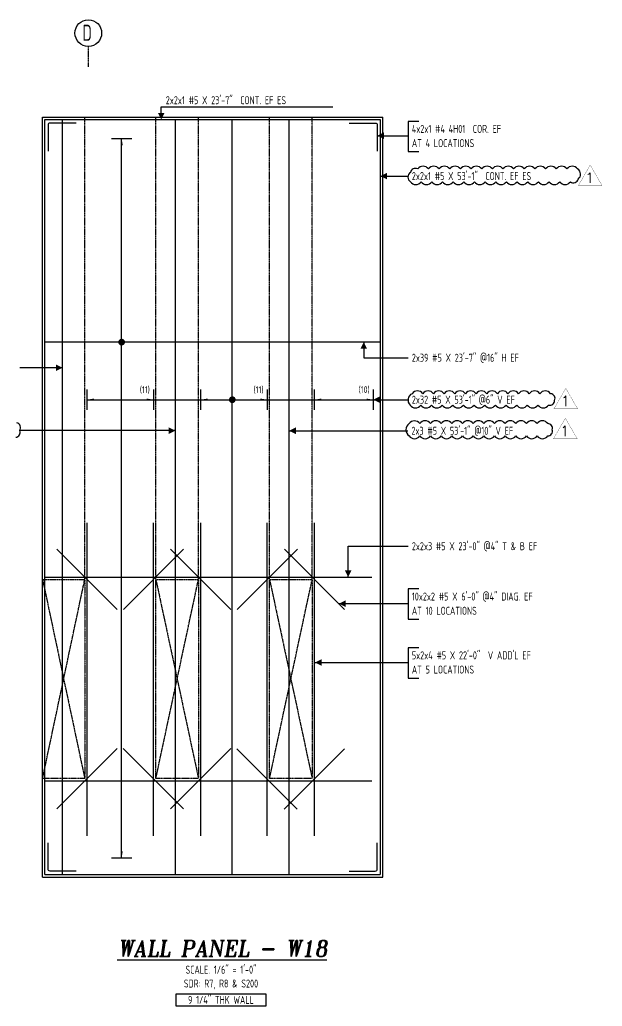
# Model space of a CAD drawing. Header units: inches. Extents: x -3675 to 25720, y -2273 to 5046.
# Drawn here: x 22795 to 23286, y 559 to 1391 of the extents above; entities that cross this region are included whole.
import ezdxf
from ezdxf.enums import TextEntityAlignment as Align

# ---------------------------------------------------------------- set-up
doc = ezdxf.new("R2010")
doc.units = ezdxf.units.IN
doc.header["$LTSCALE"] = 0.025
doc.header["$MEASUREMENT"] = 0
doc.linetypes.add('HIDDEN', pattern=[6, 3, -3])
doc.linetypes.add('PHANTOM', pattern=[2.5, 1.25, -0.25, 0.25, -0.25, 0.25, -0.25])
doc.layers.get('0').update_dxf_attribs({"linetype": 'CONTINUOUS'})
for name, color, linetype in [('0-25', 7, 'CONTINUOUS'), ('0-25TEXT', 7, 'CONTINUOUS'), ('0-35', 3, 'CONTINUOUS'), ('0-35TEXT', 3, 'CONTINUOUS'), ('0-50', 10, 'CONTINUOUS'), ('BAR-LBL', 2, 'CONTINUOUS'), ('GRID', 8, 'PHANTOM'), ('hidden', 7, 'HIDDEN'), ('INTERMEDIATERANGELAY', 7, 'CONTINUOUS'), ('RANGELAY', 7, 'CONTINUOUS'), ('REBARS', 4, 'CONTINUOUS'), ('REV_1', 150, 'CONTINUOUS')]:
    doc.layers.add(name, color=color, linetype=linetype)
doc.styles.add('AR', font='ARCHQUIK.shx', dxfattribs={"width": 0.8})
doc.styles.add('ROMANT', font='romant')

# ---------------------------------------------------------------- blocks, each defined once
blk = doc.blocks.new('leadrblk')
blk.add_lwpolyline([(0, 0, 0, 1, 0), (1, 0, 1, 1, 0)], format="xyseb")
blk = doc.blocks.new('*U535', base_point=(22851.25, 702.48))
at = {"layer": 'REBARS', "color": 0}
blk.add_lwpolyline([(22851.57, 702.48), (22851.57, 966.48)], dxfattribs=at)
blk = doc.blocks.new('rendmark')
at = {"color": 4}
blk.add_line((0, -3), (0, 3), dxfattribs=at)
blk = doc.blocks.new('rarrow')
at = {"color": 7}
blk.add_solid([(2, -0.33), (2, 0.33), (0, 0)], dxfattribs=at)
blk = doc.blocks.new('*U537', base_point=(22851.57, 1070.25))
at = {"layer": 'INTERMEDIATERANGELAY'}
for p, q in [((22907.57, 1070.25), (22947.57, 1070.25)), ((23003.57, 1070.25), (23043.57, 1070.25))]:
    blk.add_line(p, q, dxfattribs=at)
at = {"layer": 'RANGELAY'}
for p, q in [((22851.57, 1070.25), (22907.57, 1070.25)), ((22947.57, 1070.25), (23003.57, 1070.25)), ((23043.57, 1070.25), (23093.19, 1070.25))]:
    blk.add_line(p, q, dxfattribs=at)
at = {"layer": 'RANGELAY', "xscale": 2.834645669291339, "yscale": 2.834645669291339}
for name, p in [('rendmark', (22851.57, 1070.25)), ('rendmark', (22947.57, 1070.25)), ('rendmark', (23043.57, 1070.25)), ('rarrow', (22851.57, 1070.25)), ('rarrow', (22947.57, 1070.25)), ('rarrow', (23043.57, 1070.25))]:
    blk.add_blockref(name, p, dxfattribs=at)
at = {"layer": 'RANGELAY', "xscale": 2.834645669291339, "yscale": 2.834645669291339, "rotation": 179.999996929531}
for name, p in [('rendmark', (22907.57, 1070.25)), ('rendmark', (23003.57, 1070.25)), ('rendmark', (23093.19, 1070.25)), ('rarrow', (22907.57, 1070.25)), ('rarrow', (23003.57, 1070.25)), ('rarrow', (23093.19, 1070.25))]:
    blk.add_blockref(name, p, dxfattribs=at)
blk = doc.blocks.new('VPM7BF140')
at = {"const_width": 1}
blk.add_lwpolyline([(-0.5, 0, 1), (0.5, 0, 1)], format="xyb", close=True, dxfattribs=at)
blk = doc.blocks.new('*U538', base_point=(22974.46, 669.61))
at = {"layer": 'REBARS', "color": 0}
blk.add_lwpolyline([(22974.14, 669.61), (22974.14, 1306.61)], dxfattribs=at)
blk = doc.blocks.new('*U539', base_point=(22926.43, 669.61))
at = {"layer": 'REBARS', "color": 0}
blk.add_lwpolyline([(22926.12, 669.61), (22926.12, 1306.61)], dxfattribs=at)
blk = doc.blocks.new('*U540', base_point=(23022.48, 669.61))
at = {"layer": 'REBARS', "color": 0}
blk.add_lwpolyline([(23022.17, 669.61), (23022.17, 1306.61)], dxfattribs=at)
blk = doc.blocks.new('*U541', base_point=(22831.11, 669.61))
at = {"layer": 'REBARS', "color": 0}
blk.add_lwpolyline([(22830.8, 669.61), (22830.8, 1306.61)], dxfattribs=at)
blk = doc.blocks.new('*U582', base_point=(22818.32, 1303.86))
at = {"layer": 'REBARS', "color": 0}
blk.add_lwpolyline([(22842.32, 1303.61), (22820.32, 1303.61, 0.414214), (22818.57, 1301.86), (22818.57, 1279.86)], format="xyb", dxfattribs=at)
blk = doc.blocks.new('*U521', base_point=(23043.28, 702.48))
at = {"layer": 'REBARS', "color": 0}
blk.add_lwpolyline([(23043.59, 702.48), (23043.59, 966.48)], dxfattribs=at)
blk = doc.blocks.new('*U522', base_point=(23003.85, 702.48))
at = {"layer": 'REBARS', "color": 0}
blk.add_lwpolyline([(23003.54, 702.48), (23003.54, 966.48)], dxfattribs=at)
blk = doc.blocks.new('*U523', base_point=(22947.28, 702.48))
at = {"layer": 'REBARS', "color": 0}
blk.add_lwpolyline([(22947.59, 702.48), (22947.59, 966.48)], dxfattribs=at)
blk = doc.blocks.new('*U524', base_point=(22907.85, 702.48))
at = {"layer": 'REBARS', "color": 0}
blk.add_lwpolyline([(22907.54, 702.48), (22907.54, 966.48)], dxfattribs=at)
blk = doc.blocks.new('*U143', base_point=(17922.88, -5.15))
at = {"layer": 'REBARS', "color": 0}
blk.add_lwpolyline([(17922.88, -5.46), (18198.88, -5.46)], dxfattribs=at)
blk = doc.blocks.new('*U542', base_point=(22816.25, 669.61))
at = {"layer": 'REBARS', "color": 0}
blk.add_lwpolyline([(22815.94, 669.61), (22815.94, 1306.61)], dxfattribs=at)
blk = doc.blocks.new('*U543', base_point=(23098.88, 669.61))
at = {"layer": 'REBARS', "color": 0}
blk.add_lwpolyline([(23099.19, 669.61), (23099.19, 1306.61)], dxfattribs=at)
blk = doc.blocks.new('*U583', base_point=(23096.82, 1303.86))
at = {"layer": 'REBARS', "color": 0}
blk.add_lwpolyline([(23072.82, 1303.61), (23094.82, 1303.61, -0.414213), (23096.57, 1301.86), (23096.57, 1279.86)], format="xyb", dxfattribs=at)
blk = doc.blocks.new('*U682', base_point=(22815.94, 1306.3))
at = {"layer": 'REBARS', "color": 0}
blk.add_lwpolyline([(22815.94, 1306.61), (23098.94, 1306.61)], dxfattribs=at)
blk = doc.blocks.new('*U584', base_point=(22818.32, 672.36))
at = {"layer": 'REBARS', "color": 0}
blk.add_lwpolyline([(22842.32, 672.61), (22820.32, 672.61, -0.414214), (22818.57, 674.36), (22818.57, 696.36)], format="xyb", dxfattribs=at)
blk = doc.blocks.new('*U585', base_point=(23096.82, 672.36))
at = {"layer": 'REBARS', "color": 0}
blk.add_lwpolyline([(23072.82, 672.61), (23094.82, 672.61, 0.414214), (23096.57, 674.36), (23096.57, 696.36)], format="xyb", dxfattribs=at)
blk = doc.blocks.new('*U683', base_point=(22815.94, 669.92))
at = {"layer": 'REBARS', "color": 0}
blk.add_lwpolyline([(22815.94, 669.61), (23098.94, 669.61)], dxfattribs=at)
blk = doc.blocks.new('*U525', base_point=(22876.76, 776.29))
at = {"layer": 'REBARS', "color": 0}
blk.add_lwpolyline([(22876.98, 776.07), (22826.07, 725.15)], dxfattribs=at)
blk = doc.blocks.new('*U526', base_point=(22876.76, 892.93))
at = {"layer": 'REBARS', "color": 0}
blk.add_lwpolyline([(22876.98, 893.15), (22826.07, 944.07)], dxfattribs=at)
blk = doc.blocks.new('*U527', base_point=(22882.3, 776.22))
at = {"layer": 'REBARS', "color": 0}
blk.add_lwpolyline([(22882.08, 776), (22932.93, 725.03)], dxfattribs=at)
blk = doc.blocks.new('*U528', base_point=(22972.68, 776.11))
at = {"layer": 'REBARS', "color": 0}
blk.add_lwpolyline([(22972.91, 775.89), (22921.93, 725.04)], dxfattribs=at)
blk = doc.blocks.new('*U529', base_point=(22978.3, 776.11))
at = {"layer": 'REBARS', "color": 0}
blk.add_lwpolyline([(22978.08, 775.88), (23028.93, 724.91)], dxfattribs=at)
blk = doc.blocks.new('*U530', base_point=(23068.68, 775.99))
at = {"layer": 'REBARS', "color": 0}
blk.add_lwpolyline([(23068.91, 775.77), (23017.93, 724.92)], dxfattribs=at)
blk = doc.blocks.new('*U531', base_point=(22882.38, 892.93))
at = {"layer": 'REBARS', "color": 0}
blk.add_lwpolyline([(22882.16, 893.15), (22933.07, 944.07)], dxfattribs=at)
blk = doc.blocks.new('*U532', base_point=(22972.76, 892.93))
at = {"layer": 'REBARS', "color": 0}
blk.add_lwpolyline([(22972.98, 893.15), (22922.07, 944.07)], dxfattribs=at)
blk = doc.blocks.new('*U533', base_point=(22978.38, 892.93))
at = {"layer": 'REBARS', "color": 0}
blk.add_lwpolyline([(22978.16, 893.15), (23029.07, 944.07)], dxfattribs=at)
blk = doc.blocks.new('*U534', base_point=(23068.76, 892.93))
at = {"layer": 'REBARS', "color": 0}
blk.add_lwpolyline([(23068.98, 893.15), (23018.07, 944.07)], dxfattribs=at)
blk = doc.blocks.new('*U630', base_point=(22880.68, 683.61))
at = {"layer": 'RANGELAY'}
blk.add_line((22880.68, 683.61), (22880.68, 1290.61), dxfattribs=at)
at = {"layer": 'RANGELAY', "xscale": 2.834645669291339, "yscale": 2.834645669291339}
for name, p, rotation in [('rendmark', (22880.68, 1290.61), 269.9999968959742), ('rarrow', (22880.68, 1290.61), 269.9999968959742), ('rendmark', (22880.68, 683.61), 89.99999996644307), ('rarrow', (22880.68, 683.61), 89.99999996644307)]:
    blk.add_blockref(name, p, dxfattribs=dict(at, rotation=rotation))
blk = doc.blocks.new('VPM7C0190')
at = {"const_width": 1}
blk.add_lwpolyline([(-0.5, 0, 1), (0.5, 0, 1)], format="xyb", close=True, dxfattribs=at)
blk = doc.blocks.new('*U691', base_point=(23099.19, 1118.48))
at = {"layer": 'REBARS', "color": 0}
blk.add_lwpolyline([(23099.19, 1118.79), (22816.19, 1118.79)], dxfattribs=at)
blk = doc.blocks.new('Rev_Tri (48)')
at = {"const_width": 0.128}
blk.add_lwpolyline([(6.69, 11.58), (13.37, 0), (0, 0)], close=True, dxfattribs=at)
at = {"color": 1, "style": 'ROMANT'}
blk.add_attdef('R', (3.93, 1.52, -0.03), '', height=5.75, dxfattribs=at)

msp = doc.modelspace()

# ---------------------------------------------------------------- linework, layer by layer
at = {"layer": '0-25TEXT'}
for points in [[(22914.12799, 1308.60993), (22914.12799, 1317.28736), (23058.98687, 1317.28736)], [(23131.70822, 1305.04486), (23122.70917, 1305.04486), (23122.70917, 1279.54754), (23131.70822, 1279.54754)], [(23131.70822, 1305.04486), (23122.70917, 1305.04486), (23122.70917, 1279.54754), (23131.70822, 1279.54754)], [(23096.56636, 1292.93545), (23122.70917, 1292.93545)], [(23099.19173, 1258.89147), (23122.70917, 1258.89147)], [(23085.14189, 1118.79184), (23085.14189, 1105.64072), (23122.70917, 1105.64072)], [(22830.7963, 1097.17515), (22794.80449, 1097.17515)], [(23093.19171, 1070.24561), (23122.70917, 1070.24561)], [(22926.11605, 1044.12813), (22794.80449, 1044.12813)], [(23022.16874, 1044.01921), (23122.33417, 1044.01921)], [(23071.92857, 920.60993), (23071.92857, 946.65981), (23122.70917, 946.65981)], [(23131.70822, 910.57832), (23122.70917, 910.57832), (23122.70917, 885.08099), (23131.70822, 885.08099)], [(23064.30256, 898.20461), (23122.70917, 898.20461)], [(23131.70822, 860.97554), (23122.70917, 860.97554), (23122.70917, 835.47822), (23131.70822, 835.47822)], [(23043.96978, 848.60184), (23122.70917, 848.60184)]]:
    msp.add_lwpolyline(points, dxfattribs=at)
at = {"layer": '0-35'}
for p, q in [((22813.94171, 667.60993), (22813.94171, 1308.60993)), ((22813.94171, 1308.60993), (23101.19171, 1308.60993)), ((23101.19171, 667.60993), (23101.19171, 1308.60993)), ((22813.94171, 667.60993), (23101.19171, 667.60993))]:
    msp.add_line(p, q, dxfattribs=at)
at = {"layer": '0-50'}
msp.add_lwpolyline([(22926.65899, 568.93807), (23002.54583, 568.93807), (23002.54583, 558.5817), (22926.65899, 558.5817)], close=True, dxfattribs=at)
msp.add_circle((22852.56671, 1379.50588), 11.25, dxfattribs=at)
at = {"layer": 'GRID', "lineweight": -3}
msp.add_lwpolyline([(22852.56671, 1368.25588), (22852.56671, 1351.01495)], dxfattribs=at)
at = {"layer": 'hidden'}
for p, q in [((22849.56671, 918.60993), (22849.56671, 1308.60993)), ((22909.56671, 918.60993), (22909.56671, 1308.60993)), ((22945.56671, 918.60993), (22945.56671, 1308.60993)), ((23005.56671, 918.60993), (23005.56671, 1308.60993)), ((23041.56671, 918.60993), (23041.56671, 1308.60993)), ((22813.94171, 750.60993), (22849.56671, 918.60993)), ((22813.94171, 918.60993), (22849.56671, 750.60993)), ((22909.56671, 918.60993), (22945.56671, 750.60993)), ((22909.56671, 750.60993), (22945.56671, 918.60993)), ((23005.56671, 918.60993), (23041.56671, 750.60993)), ((23005.56671, 750.60993), (23041.56671, 918.60993))]:
    msp.add_line(p, q, dxfattribs=at)
for points in [[(22813.94171, 918.60993), (22849.56671, 918.60993), (22849.56671, 750.60993), (22813.94171, 750.60993)], [(22909.56671, 918.60993), (22945.56671, 918.60993), (22945.56671, 750.60993), (22909.56671, 750.60993)], [(23005.56671, 918.60993), (23041.56671, 918.60993), (23041.56671, 750.60993), (23005.56671, 750.60993)]]:
    msp.add_lwpolyline(points, close=True, dxfattribs=at)
at = {"layer": 'REV_1'}
for points in [[(23124.52192, 1254.02431, 0.52056705), (23133.52192, 1254.02431, 0.52056705), (23142.52192, 1254.02431, 0.52056705), (23151.52192, 1254.02431, 0.52056705), (23160.52192, 1254.02431, 0.52056705), (23169.52192, 1254.02431, 0.52056705), (23178.52192, 1254.02431, 0.52056705), (23187.52192, 1254.02431, 0.52056705), (23196.52192, 1254.02431, 0.52056705), (23205.52192, 1254.02431, 0.52056705), (23214.52192, 1254.02431, 0.52056705), (23223.52192, 1254.02431, 0.52056705), (23232.52192, 1254.02431, 0.52056705), (23241.52192, 1254.02431, 0.52056705), (23250.52192, 1254.02431, 0.52056705), (23259.52192, 1254.02431, 0.52056705), (23266.18365, 1256.36257, 0.52056705), (23265.66873, 1264.84765, 0.52056705), (23256.66873, 1264.84765, 0.52056705), (23247.66873, 1264.84765, 0.52056705), (23238.66873, 1264.84765, 0.52056705), (23229.66873, 1264.84765, 0.52056705), (23220.66873, 1264.84765, 0.52056705), (23211.66873, 1264.84765, 0.52056705), (23202.66873, 1264.84765, 0.52056705), (23193.66873, 1264.84765, 0.52056705), (23184.66873, 1264.84765, 0.52056705), (23175.66873, 1264.84765, 0.52056705), (23166.66873, 1264.84765, 0.52056705), (23157.66873, 1264.84765, 0.52056705), (23148.66873, 1264.84765, 0.52056705), (23139.66873, 1264.84765, 0.52056705), (23130.66873, 1264.84765, 0.52056705), (23124.52192, 1261.99446, 0.52056705)], [(23124.21086, 1065.69173, 0.52056705), (23133.21086, 1065.69173, 0.52056705), (23142.21086, 1065.69173, 0.52056705), (23151.21086, 1065.69173, 0.52056705), (23160.21086, 1065.69173, 0.52056705), (23169.21086, 1065.69173, 0.52056705), (23178.21086, 1065.69173, 0.52056705), (23187.21086, 1065.69173, 0.52056705), (23196.21086, 1065.69173, 0.52056705), (23205.21086, 1065.69173, 0.52056705), (23214.21086, 1065.69173, 0.52056705), (23223.21086, 1065.69173, 0.52056705), (23232.21086, 1065.69173, 0.52056705), (23241.21086, 1065.69173, 0.52056705), (23246.24427, 1069.65832, 0.52056705), (23242.88928, 1075.30333, 0.52056705), (23233.88928, 1075.30333, 0.52056705), (23224.88928, 1075.30333, 0.52056705), (23215.88928, 1075.30333, 0.52056705), (23206.88928, 1075.30333, 0.52056705), (23197.88928, 1075.30333, 0.52056705), (23188.88928, 1075.30333, 0.52056705), (23179.88928, 1075.30333, 0.52056705), (23170.88928, 1075.30333, 0.52056705), (23161.88928, 1075.30333, 0.52056705), (23152.88928, 1075.30333, 0.52056705), (23143.88928, 1075.30333, 0.52056705), (23134.88928, 1075.30333, 0.52056705), (23125.88928, 1075.30333, 0.52056705)], [(23123.45442, 1039.66194, 0.52056705), (23132.45442, 1039.66194, 0.52056705), (23141.45442, 1039.66194, 0.52056705), (23150.45442, 1039.66194, 0.52056705), (23159.45442, 1039.66194, 0.52056705), (23168.45442, 1039.66194, 0.52056705), (23177.45442, 1039.66194, 0.52056705), (23186.45442, 1039.66194, 0.52056705), (23195.45442, 1039.66194, 0.52056705), (23204.45442, 1039.66194, 0.52056705), (23213.45442, 1039.66194, 0.52056705), (23222.45442, 1039.66194, 0.52056705), (23231.45442, 1039.66194, 0.52056705), (23240.45442, 1039.66194, 0.52056705), (23244.2026, 1044.91376, 0.52056705), (23240.39818, 1050.10934, 0.52056705), (23231.39818, 1050.10934, 0.52056705), (23222.39818, 1050.10934, 0.52056705), (23213.39818, 1050.10934, 0.52056705), (23204.39818, 1050.10934, 0.52056705), (23195.39818, 1050.10934, 0.52056705), (23186.39818, 1050.10934, 0.52056705), (23177.39818, 1050.10934, 0.52056705), (23168.39818, 1050.10934, 0.52056705), (23159.39818, 1050.10934, 0.52056705), (23150.39818, 1050.10934, 0.52056705), (23141.39818, 1050.10934, 0.52056705), (23132.39818, 1050.10934, 0.52056705), (23123.45442, 1050.0531, 0.52056705)]]:
    msp.add_lwpolyline(points, format="xyb", close=True, dxfattribs=at)
msp.add_lwpolyline([(22791.34798, 1038.5458, 0.52056705), (22794.69771, 1044.19607, 0.52056705), (22792.21076, 1050.70912, 0.52056705)], format="xyb", dxfattribs=at)

# ---------------------------------------------------------------- block references
at = {"layer": '0-25', "xscale": 1.5, "yscale": 1.5, "zscale": 1.5}
for p in [(23266.27005, 1250.83138, -0.15), (23245.64326, 1062.47739, -0.15), (23245.26826, 1037.26712, -0.15)]:
    msp.add_blockref('Rev_Tri (48)', p, dxfattribs=at).add_auto_attribs({'R': '1'})
at = {"layer": '0-25TEXT'}
for name, p, xscale, yscale, rotation in [('leadrblk', (22914.15385, 1306.52717), 5.623937007874017, 2.250708661417324, 90.00000153523449), ('VPM7C0190', (22880.68495, 1118.79184), 2.834645669291338, 2.834645669291338, 269.9999999664429), ('leadrblk', (23085.14189, 1118.79184), 5.623937007874017, 2.250708661417324, 270.0000046057035), ('leadrblk', (23071.92857, 920.60993), 5.623937007874017, 2.250708661417324, 90.00000153523449)]:
    msp.add_blockref(name, p, dxfattribs=dict(at, xscale=xscale, yscale=yscale, rotation=rotation))
for name, p, xscale, yscale in [('leadrblk', (23096.56636, 1292.93545), 5.623937007874017, 2.250708661417324), ('leadrblk', (23099.19173, 1258.89147), 5.623937007874017, 2.250708661417324), ('leadrblk', (22830.7963, 1097.17515), -5.623937007874017, 2.250708661417324), ('VPM7BF140', (22974.14437, 1070.24561), 2.834645669291338, 2.834645669291338), ('leadrblk', (23093.19171, 1070.24561), 5.623937007874017, 2.250708661417324), ('leadrblk', (22926.11605, 1044.12813), -5.623937007874017, 2.250708661417324), ('leadrblk', (23022.16874, 1044.01921), 5.623937007874017, 2.250708661417324), ('leadrblk', (23064.30256, 898.20461), 5.623937007874017, 2.250708661417324), ('leadrblk', (23043.96978, 848.60184), 5.623937007874017, 2.250708661417324)]:
    msp.add_blockref(name, p, dxfattribs=dict(at, xscale=xscale, yscale=yscale))
at = {"layer": 'RANGELAY'}
for name, p in [('*U630', (22880.68495, 683.60993)), ('*U537', (22851.56671, 1070.24561))]:
    msp.add_blockref(name, p, dxfattribs=at)
at = {"layer": 'REBARS', "color": 4}
for name, p in [('*U542', (22816.25397, 669.60993)), ('*U682', (22815.94171, 1306.29743)), ('*U541', (22831.10867, 669.60993)), ('*U539', (22926.42843, 669.60993)), ('*U538', (22974.45676, 669.60993)), ('*U540', (23022.48112, 669.60993)), ('*U543', (23098.87945, 669.60993)), ('*U582', (22818.31707, 1303.86001)), ('*U583', (23096.81635, 1303.86001)), ('*U691', (23099.19178, 1118.47934)), ('*U535', (22851.25428, 702.47877)), ('*U524', (22907.85109, 702.47877)), ('*U523', (22947.28233, 702.47877)), ('*U522', (23003.85109, 702.47877)), ('*U521', (23043.28233, 702.47877)), ('*U526', (22876.75712, 892.93312)), ('*U531', (22882.37631, 892.93312)), ('*U532', (22972.75712, 892.93312)), ('*U533', (22978.37631, 892.93312)), ('*U534', (23068.75712, 892.93312)), ('*U525', (22876.75712, 776.28674)), ('*U527', (22882.30411, 776.22392)), ('*U528', (22972.68485, 776.1121)), ('*U529', (22978.30403, 776.10515)), ('*U530', (23068.68477, 775.99333)), ('*U143', (22815.94171, 748.92243)), ('*U584', (22818.31707, 672.35993)), ('*U585', (23096.81635, 672.35993)), ('*U683', (22815.94171, 669.92243))]:
    msp.add_blockref(name, p, dxfattribs=at)
at = {"layer": 'REBARS', "color": 4, "xscale": -1, "rotation": 179.9999625520635}
msp.add_blockref('*U143', (22815.94177, 920.29757), dxfattribs=at)

# ---------------------------------------------------------------- texts
at = {"color": 7, "linetype": 'Continuous', "style": 'ROMANT', "oblique": 9, "width": 0.95}
msp.add_text('%%UWALL PANEL - W18', height=13.5, dxfattribs=at).set_placement((22965.97429, 600.50997), align=Align.CENTER)
at = {"layer": '0-25TEXT', "style": 'AR', "width": 0.8}
for s, p in [(' (11) ', (22907.56671, 1075.9149)), (' (11) ', (23003.56671, 1075.9149)), (' (10) ', (23093.19171, 1075.9149))]:
    msp.add_text(s, height=5.669291, dxfattribs=at).set_placement(p, align=Align.RIGHT)
at = {"layer": '0-35TEXT', "style": 'AR', "width": 0.8}
for s, p in [('AT 4 LOCATIONS', (23125.70885, 1283.29715)), ('AT 10 LOCATIONS', (23125.70885, 888.8306)), ('AT 5 LOCATIONS', (23125.70885, 839.22782))]:
    msp.add_text(s, height=6.7498312, dxfattribs=at).set_placement(p)
for s, p in [('SCALE. 1/6" = 1\'-0"', (22964.60241, 586.06308)), ('SDR: R7, R8 & S200', (22964.60241, 574.39488)), ('9 1/4" THK WALL', (22964.52549, 560.60686))]:
    msp.add_text(s, height=6.7498312, dxfattribs=at).set_placement(p, align=Align.CENTER)
at = {"layer": '0-50', "style": 'AR', "width": 0.8}
msp.add_text('D', height=13.5, dxfattribs=at).set_placement((22847.58018, 1373.01943))
at = {"layer": 'BAR-LBL', "style": 'AR', "width": 0.8}
for s, p in [('2x2x1 #5 X 23\'-7"  CONT. EF ES', (22917.95548, 1319.47671)), ('4x2x1 #4 4H01  COR. EF', (23125.70885, 1295.29589)), ('2x2x1 #5 X 53\'-1"  CONT. EF ES', (23125.70885, 1255.51682)), ('2x39 #5 X 23\'-7" @16" H EF', (23125.70885, 1102.26608)), ('2x32 #5 X 53\'-1" @6" V EF', (23125.70885, 1066.87096)), ('2x3 #5 X 53\'-1" @10" V EF', (23125.33386, 1040.64456)), ('2x2x3 #5 X 23\'-0" @4" T & B EF', (23125.70885, 943.28516)), ('10x2x2 #5 X 6\'-0" @4" DIAG. EF', (23125.70885, 900.82934)), ('5x2x4 #5 X 22\'-0"  V ADD\'L EF', (23125.70885, 851.22656))]:
    msp.add_text(s, height=6.7492913, dxfattribs=at).set_placement(p)

doc.saveas('drawing.dxf')
